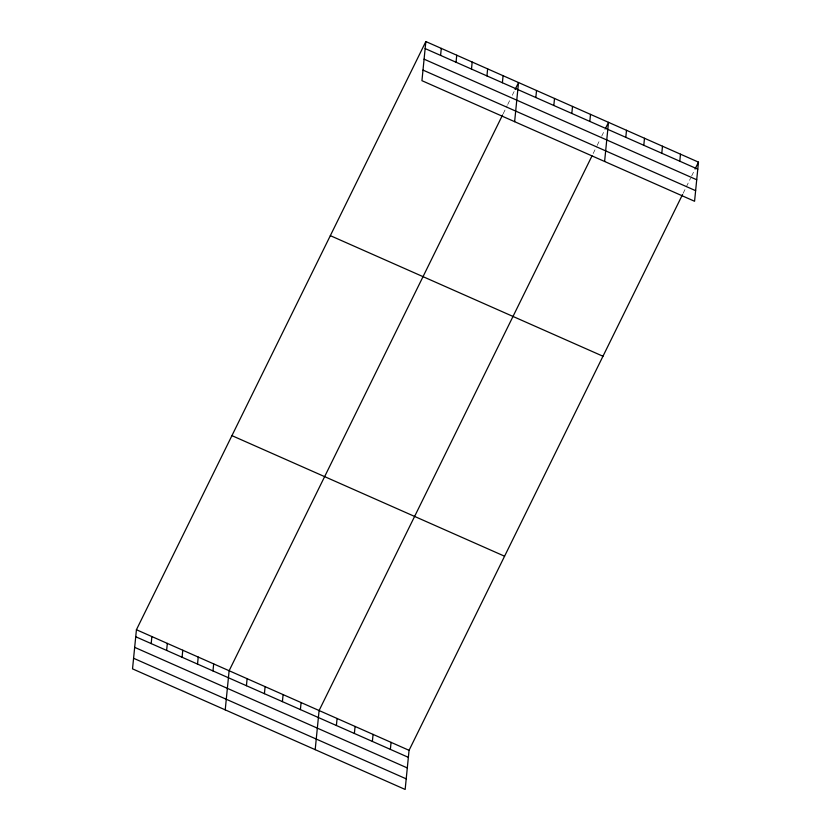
<?xml version="1.0" encoding="UTF-8"?>
<svg xmlns="http://www.w3.org/2000/svg" width="831" height="831" viewBox="0 0 831 831"><rect width="100%" height="100%" fill="white"/><g stroke="black" fill="none" stroke-linecap="round" stroke-linejoin="round"><path stroke-width="0.62" stroke-dasharray="4.16 3.12" d="M503.191 113.743L507.17 105.662M507.741 104.498L510.005 99.876M512.28 95.264L514.555 90.641M593.157 153.538L596.565 146.609M597.136 145.456L599.982 139.67M601.686 136.211L605.093 129.272M683.124 193.332L690.519 178.312M691.652 176.006L694.498 170.23"/><path stroke-width="1.25" d="M425.846 41.55L421.94 80.68L694.571 201.268L698.476 162.138L425.846 41.55L136.429 629.732L132.524 668.862L405.154 789.45L409.06 750.32L682.563 194.485M151.18 643.589L151.876 636.567M166.626 650.424L167.332 643.391M182.072 657.248L182.778 650.226M197.529 664.083L198.225 657.061M212.975 670.918L213.681 663.896M225.222 709.861L229.127 670.731L502.62 114.896M246.423 685.71L247.119 678.688M264.414 693.667L265.11 686.645M282.405 701.634L283.111 694.602M300.396 709.591L301.102 702.569M315.188 749.655L319.094 710.526L592.025 155.854M336.389 725.505L337.085 718.483M354.38 733.461L355.086 726.439M440.586 55.407L441.292 48.385M372.371 741.429L373.077 734.396M456.042 62.242L456.738 55.22M390.373 749.385L391.069 742.363M471.489 69.077L472.185 62.055M486.935 75.912L487.641 68.88M502.391 82.736L503.087 75.714M514.628 121.679L518.534 82.549L515.127 89.478M535.829 97.528L536.535 90.506M553.82 105.495L554.526 98.463M571.821 113.452L572.517 106.43M589.813 121.409L590.509 114.387M604.604 161.474L608.51 122.344L605.664 128.119M625.795 137.323L626.501 130.301M643.796 145.29L644.492 138.258M661.788 153.247L662.484 146.225M679.779 161.204L680.485 154.182M695.069 169.067L698.476 162.138M425.14 48.572L697.77 169.16M424.08 59.167L696.721 179.756M422.989 70.084L695.63 190.673M330.333 235.651L602.974 356.239M231.932 435.631L504.573 556.219M136.429 629.732L409.06 750.32M135.733 636.754L408.364 757.342M134.674 647.349L407.304 767.937M133.583 658.266L406.214 778.855"/></g></svg>
